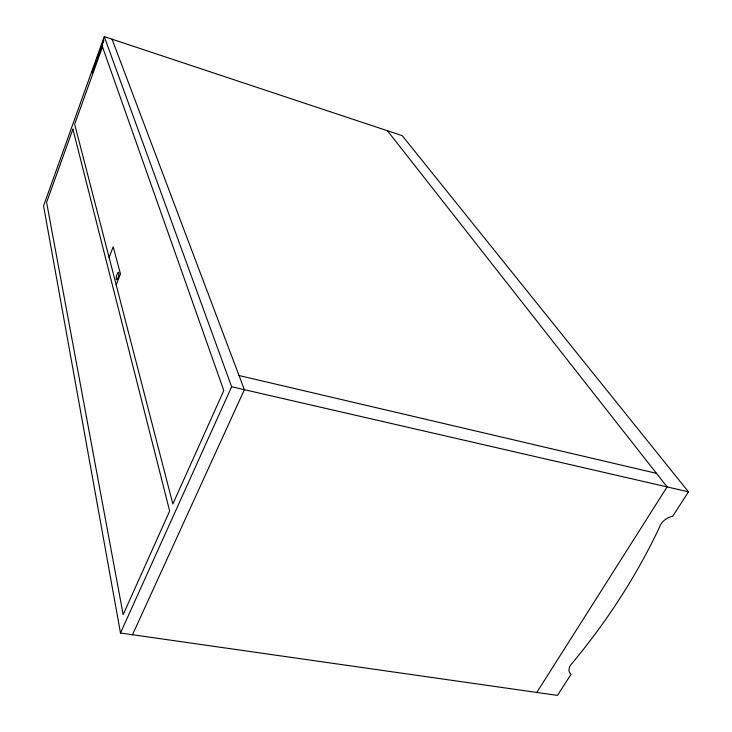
<?xml version="1.0" encoding="UTF-8"?>
<svg xmlns="http://www.w3.org/2000/svg" width="732" height="732" viewBox="0 0 732 732"><rect width="100%" height="100%" fill="white"/><g stroke="black" fill="none" stroke-linecap="round" stroke-linejoin="round"><path stroke-width="1.1" d="M98.39 54.561L98.555 54.022L98.683 55.12L98.335 54.772M102.096 44.405L101.876 45.009L102.599 43.097L102.059 45.723L102.48 43.499L102.16 44.176M94.876 65.532L95.178 64.581L94.712 66.2M93.861 68.003L94.053 67.015L93.385 69.869L93.303 68.872M104.255 36.6L43.554 205.848L120.496 633.015L557.473 695.4L571.088 674.236A12.197 7.869 -28.5 0 1 572.598 662.698A783.78 632.549 -6.3 0 0 659.642 526.894A12.7 8.528 -33.1 0 1 672.726 516.252L688.446 491.822L402.234 135.667L104.255 36.6L231.632 386.752L120.496 633.015M93.412 69.238L93.733 67.664M96.752 59.933L97.237 58.029L96.725 60.564L96.633 59.576M97.914 56.391L98.216 55.916L97.612 57.828L98.216 55.339L97.814 56.062M101.611 46.455L101.245 47.47L101.83 46.363C101.309 43.966 100.723 50.581 101.647 46.564M101.739 46.107L101.913 45.622L101.775 46.217M94.785 65.807L94.245 66.923L95.041 64.132L94.629 66.191M97.072 58.368L97.374 57.663L97.136 58.88M109.086 257.426L113.195 246.821L120.469 273.933L116.178 284.84M132.519 634.726L244.369 389.68L112.051 39.189M536.803 692.445L667.117 486.917L387.438 130.744M231.632 386.752L688.446 491.822M239.025 375.534L656.467 473.348M103.66 40.791L102.956 42.84L103.615 39.921L103.66 40.791M99.973 50.49L100.494 49.218L99.973 50.49M99.003 53.18L99.534 51.917L99.003 53.18M95.81 62.806L95.645 63.593L95.938 61.296L96.587 60.957L95.81 62.806M92.47 72.093L92.305 72.88L92.607 70.583L93.248 70.263L92.47 72.093M95.901 61.625L95.828 62.522L95.901 61.625M92.571 70.903L92.497 71.809L92.571 70.903M100.668 49.145L99.891 51.167L100.668 49.145M99.698 51.835L98.976 53.866L99.698 51.835M72.898 129.18L46.601 202.371L123.159 614.66L169.668 511.082L72.898 129.18M102.48 46.83L74.664 124.266L172.844 504.019L223.791 390.54L102.48 46.83M117.669 278.563A3.843 1.007 -75.6 0 0 118.657 272.359A3.843 1.007 -75.6 0 0 116.296 277.016A3.843 1.007 -75.6 0 0 117.669 278.563"/></g></svg>
